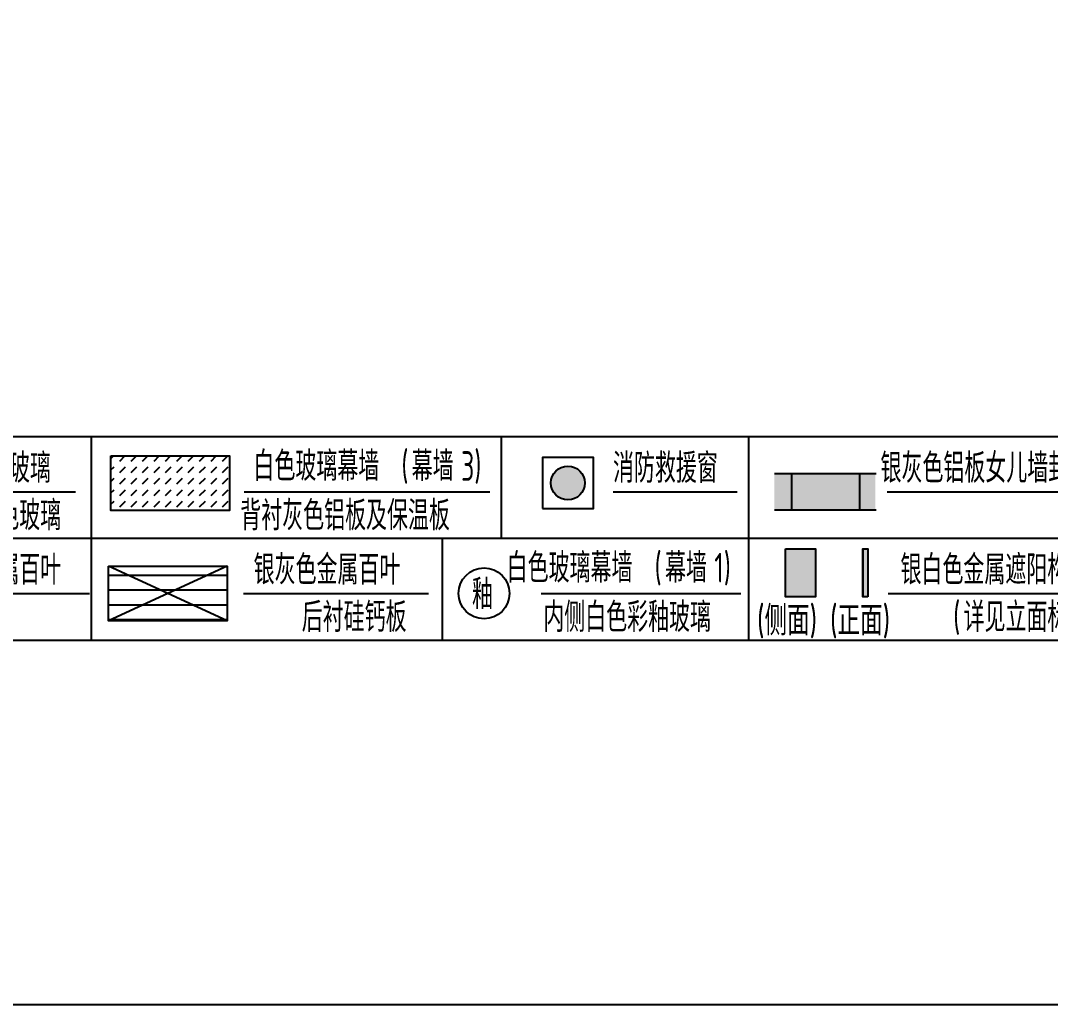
# Model space of a CAD drawing. Extents: x -483182 to 812890, y -390528 to -214858.
# Drawn here: x 439272 to 457506, y -343892 to -326478 of the extents above; entities that cross this region are included whole.
import ezdxf

# ---------------------------------------------------------------- set-up
doc = ezdxf.new("R2010")
doc.units = 0
doc.header["$LTSCALE"] = 1000
doc.header["$MEASUREMENT"] = 0
doc.layers.add('04-不打印_辅助线', color=165, linetype='Continuous', plot=False)
for name, color, linetype in [('X-立面图例$0$01-标注_符号', 200, 'Continuous'), ('X-立面图例$0$02-TEXT_标注', 130, 'Continuous'), ('X-立面图例$0$03-表格_197', 197, 'Continuous'), ('X-立面图例$0$05-填充_156', 156, 'Continuous'), ('X-立面图例$0$05-填充_18', 18, 'Continuous'), ('X-立面图例$0$A-C_窗', 140, 'Continuous')]:
    doc.layers.add(name, color=color, linetype=linetype)
doc.styles.add('X-立面图例$0$_TCH_LABEL', font='ROS1', dxfattribs={"width": 0.75, "bigfont": 'JD'})
doc.styles.add('X-立面图例$0$HT_JD', font='ROS1', dxfattribs={"width": 0.8, "bigfont": 'JD'})

# ---------------------------------------------------------------- blocks, each defined once
blk = doc.blocks.new('X-立面图例$0$tysrytr6u')
at = {"color": 131}
blk.add_circle((0, 0), 300, dxfattribs=at)
at = {"color": 131, "style": 'X-立面图例$0$_TCH_LABEL', "width": 0.75}
blk.add_text('釉', height=347, dxfattribs=at).set_placement((-142, -185))
blk = doc.blocks.new('X-立面图例$0$trsajtytuj')
h = blk.add_hatch(color=1)
h.dxf.hatch_style = 1
h.paths.add_polyline_path([(-200, 0, 1), (200, 0, 1)])
at = {"color": 1}
blk.add_lwpolyline([(-300, -300), (300, -300), (300, 300), (-300, 300)], close=True, dxfattribs=at)
blk.add_circle((0, 0), 200, dxfattribs=at)
blk = doc.blocks.new('X-立面图例')
at = {"layer": 'X-立面图例$0$05-填充_156'}
h = blk.add_hatch(dxfattribs=at)
h.set_pattern_fill('DASH', color=256, scale=100, angle=45)
h.set_pattern_definition([(45, (7368.89, -26991.35), (1e-14, 134.70384), [95.25, -95.25])])
h.paths.add_polyline_path([(10551, 1528), (10551, 2172), (9151, 2172), (9151, 1528)])
at = {"layer": 'X-立面图例$0$05-填充_18'}
h = blk.add_hatch(color=256, dxfattribs=at)
h.dxf.hatch_style = 1
h.paths.add_polyline_path([(16983, 1965), (18175, 1965), (18175, 1535), (16983, 1535)])
h = blk.add_hatch(color=256, dxfattribs=at)
h.dxf.hatch_style = 1
h.paths.add_polyline_path([(17113, 1076), (17466, 1076), (17466, 509), (17113, 509)])
h = blk.add_hatch(color=256, dxfattribs=at)
h.dxf.hatch_style = 1
h.paths.add_polyline_path([(18025, 508), (18085, 508), (18085, 1075), (18025, 1075)])
at = {"layer": 'X-立面图例$0$A-C_窗'}
h = blk.add_hatch(dxfattribs=at)
h.set_pattern_fill('ANSI31', color=256, scale=110, angle=135)
h.set_pattern_definition([(180, (4.95, -1200), (-4e-14, -174.625), [])])
h.paths.add_polyline_path([(10522, 228), (10522, 872), (9122, 872), (9122, 228)])
at = {"layer": 'X-立面图例$0$01-标注_符号'}
for p, q in [((6856, 1750), (8734, 1750)), ((10724, 1750), (13625, 1750)), ((15078, 1750), (16541, 1750)), ((18312, 1750), (21172, 1750)), ((6712, 550), (8896, 550)), ((10716, 550), (12900, 550)), ((14228, 550), (16588, 550)), ((18327, 550), (21127, 550))]:
    blk.add_line(p, q, dxfattribs=at)
at = {"layer": 'X-立面图例$0$03-表格_197'}
for p, q in [((0, 2400), (24597, 2400)), ((8918, 2400), (8918, 0)), ((13757, 2400), (13757, 1200)), ((16677, 2400), (16677, 0)), ((0, 1200), (24597, 1200)), ((13062, 1200), (13062, 0)), ((0, 0), (24597, 0))]:
    blk.add_line(p, q, dxfattribs=at)
at = {"layer": 'X-立面图例$0$A-C_窗'}
for p, q in [((16983, 1965), (18185, 1965)), ((18025, 1075), (18025, 508)), ((18085, 1075), (18085, 508)), ((10522, 872), (9122, 228)), ((10522, 228), (9122, 872))]:
    blk.add_line(p, q, dxfattribs=at)
for points in [[(9151, 2172), (10551, 2172), (10551, 1528), (9151, 1528)], [(17113, 1076), (17466, 1076), (17466, 509), (17113, 509)], [(18085, 508), (18025, 508), (18025, 1075), (18085, 1075)], [(9122, 872), (10522, 872), (10522, 228), (9122, 228)]]:
    blk.add_lwpolyline(points, close=True, dxfattribs=at)
for points in [[(17183, 1965), (17183, 1535)], [(17985, 1965), (17985, 1535)], [(17985, 1965), (17985, 1535)], [(16983, 1535), (18185, 1535)]]:
    blk.add_lwpolyline(points, dxfattribs=at)
blk.add_blockref('X-立面图例$0$trsajtytuj', (14545, 1853))
blk.add_blockref('X-立面图例$0$tysrytr6u', (13555, 550), dxfattribs=at)
at = {"insert": (16777, 404), "char_height": 350, "width": 27209.6, "attachment_point": 1, "style": 'X-立面图例$0$HT_JD'}
blk.add_mtext('(侧面) (正面)\\P\\pl3150;{\\C1;\\P\\pl0;}    ', dxfattribs=at)
at = {"layer": 'X-立面图例$0$02-TEXT_标注', "style": 'X-立面图例$0$_TCH_LABEL', "width": 0.75}
for s, height, p in [('夹层安全玻璃', 347.3, (6957, 1855)), ('白色玻璃幕墙', 347.3, (10833, 1878)), ('(', 350, (12579, 1878)), ('幕墙', 347.3, (12701, 1878)), ('3)', 350, (13283, 1878)), ('消防救援窗', 347.3, (15077, 1855)), ('银灰色铝板女儿墙封顶', 347.3, (18235, 1855)), ('白色玻璃', 347.3, (7573, 1295)), ('背衬灰色铝板及保温板', 347.3, (10677, 1295)), ('银灰色金属百叶', 347.3, (6831, 655)), ('银灰色金属百叶', 347.3, (10835, 655)), ('白色玻璃幕墙', 347.3, (13822, 678)), ('(', 350, (15568, 678)), ('幕墙', 347.3, (15691, 678)), ('1)', 350, (16273, 678)), ('银白色金属遮阳构件', 347.3, (18471, 655)), ('后衬硅钙板', 347.3, (11403, 95)), ('内侧白色彩釉玻璃', 347.3, (14254, 95)), ('(', 350, (19093, 95)), ('详见立面标注', 347.3, (19215, 95))]:
    blk.add_text(s, height=height, dxfattribs=at).set_placement(p)

msp = doc.modelspace()

# ---------------------------------------------------------------- linework, layer by layer
msp.add_lwpolyline([(-52242.7, -343891.9), (501855.5, -343891.9), (501855.5, -214857.7), (-52242.7, -214857.7)], close=True)
at = {"layer": '04-不打印_辅助线'}
msp.add_lwpolyline([(364891, -333841.9), (464041, -333841.9), (464041, -294391.9), (364891, -294391.9)], close=True, dxfattribs=at)

# ---------------------------------------------------------------- block references
at = {"xscale": 1.5, "yscale": 1.5, "zscale": 1.5}
msp.add_blockref('X-立面图例', (427145.7, -337441.9), dxfattribs=at)

doc.saveas('drawing.dxf')
